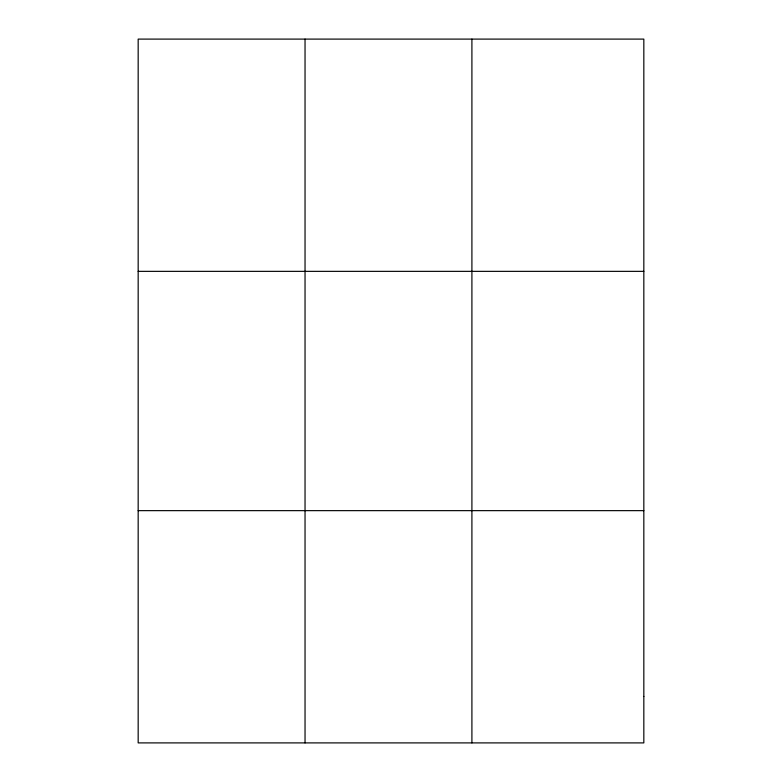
<?xml version="1.0" encoding="UTF-8"?>
<svg xmlns="http://www.w3.org/2000/svg" width="782" height="782" viewBox="0 0 782 782"><rect width="100%" height="100%" fill="white"/><g stroke="black" fill="none" stroke-linecap="round" stroke-linejoin="round"><path stroke-width="1.17" d="M305.039 742.9L305.039 39.1M471.908 742.9L471.908 39.1M138.17 271.354L643.83 271.354M138.17 510.646L643.83 510.646M643.83 696.449L643.83 742.9L138.17 742.9L138.17 39.1L643.83 39.1L643.83 696.449"/></g></svg>
